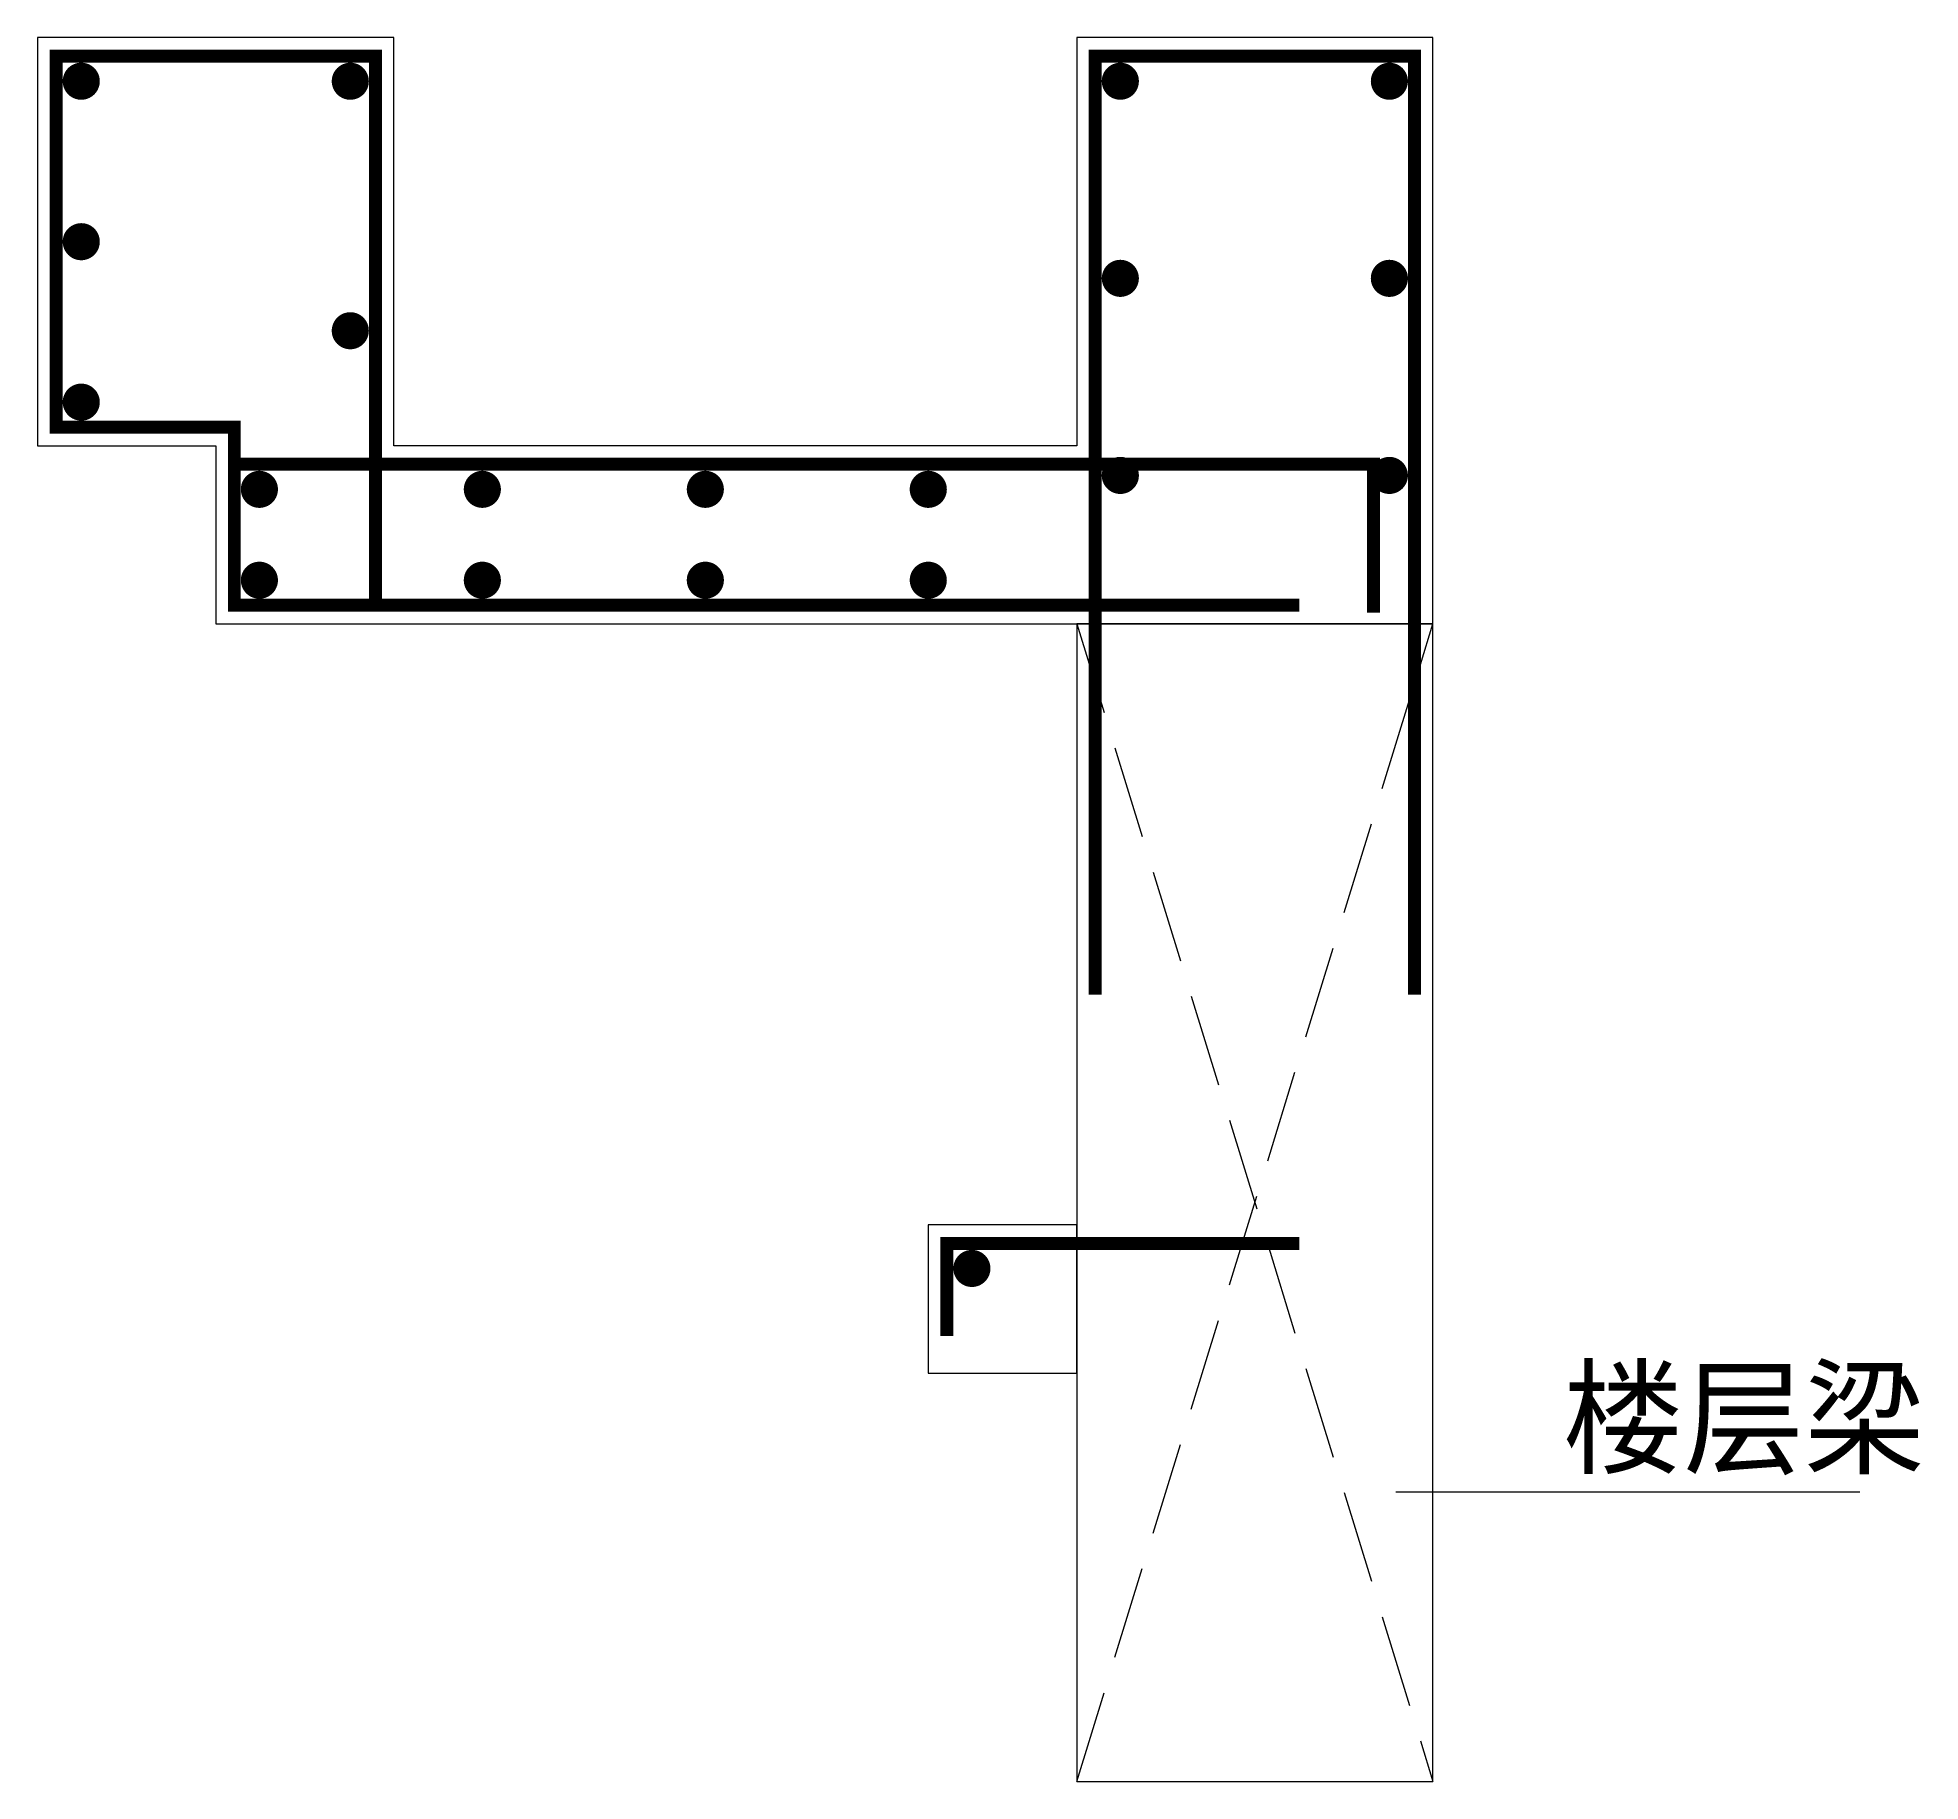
# Model space of a CAD drawing. Extents: x 0 to 5073, y -3600 to 1100.
import ezdxf

# ---------------------------------------------------------------- set-up
doc = ezdxf.new("R2010")
doc.units = 0
doc.header["$MEASUREMENT"] = 0
doc.linetypes.add('SD-SUPPORT-DASH', pattern=[0.35, 0.25, -0.1])
doc.layers.add('S-OTHER-THIN', color=3, linetype='Continuous', lineweight=0)
doc.layers.add('S-TEXT', color=7, linetype='Continuous', lineweight=0)
doc.layers.add('S-REIN', color=6, linetype='Continuous')
doc.layers.add('S-REIN-POINT', color=30, linetype='Continuous')

msp = doc.modelspace()

# ---------------------------------------------------------------- linework, layer by layer
at = {"layer": 'S-OTHER-THIN', "color": 7}
for p, q in [((960, 1100), (0, 1100)), ((0, 1100), (0, 0)), ((960, 0), (960, 1100)), ((3760, 1100), (2800, 1100)), ((2800, 1100), (2800, 0)), ((3760, -480), (3760, 1100)), ((0, 0), (480, 0)), ((480, 0), (480, -480)), ((2800, 0), (960, 0)), ((480, -480), (2800, -480)), ((2800, -480), (3760, -480)), ((2800, -2100), (2400, -2100)), ((2400, -2100), (2400, -2500)), ((2800, -2500), (2800, -2100)), ((2400, -2500), (2800, -2500)), ((3660, -2820), (4910, -2820))]:
    msp.add_line(p, q, dxfattribs=at)
at = {"layer": 'S-OTHER-THIN', "color": 7, "linetype": 'SD-SUPPORT-DASH', "ltscale": 1000}
for p, q in [((2800, -3600), (3760, -480)), ((2800, -480), (3760, -3600))]:
    msp.add_line(p, q, dxfattribs=at)
at = {"layer": 'S-OTHER-THIN', "color": 7}
msp.add_lwpolyline([(2800, -3600), (3760, -3600), (3760, -480), (2800, -480)], close=True, dxfattribs=at)
at = {"layer": 'S-REIN', "const_width": 35}
for points in [[(910, -430), (910, -50), (910, 1050), (50, 1050), (50, 50), (530, 50), (530, -430), (2750, -430), (2800, -430), (3400, -430)], [(2850, -1480), (2850, 1050), (3710, 1050), (3710, -1480)], [(3600, -450), (3600, -50), (2800, -50), (2750, -50), (910, -50), (530, -50)], [(3400, -2150), (2800, -2150), (2750, -2150), (2450, -2150), (2450, -2400)]]:
    msp.add_lwpolyline(points, dxfattribs=at)
at = {"layer": 'S-REIN-POINT', "const_width": 50}
for points in [[(142.5, 982.5, 1), (92.5, 982.5, 1)], [(867.5, 982.5, 1), (817.5, 982.5, 1)], [(2942.5, 982.5, 1), (2892.5, 982.5, 1)], [(3667.5, 982.5, 1), (3617.5, 982.5, 1)], [(142.5, 550, 1), (92.5, 550, 1)], [(2942.5, 451.2, 1), (2892.5, 451.2, 1)], [(3667.5, 451.2, 1), (3617.5, 451.2, 1)], [(867.5, 310, 1), (817.5, 310, 1)], [(142.5, 117.5, 1), (92.5, 117.5, 1)], [(2942.5, -80, 1), (2892.5, -80, 1)], [(3667.5, -80, 1), (3617.5, -80, 1)], [(622.5, -117.5, 1), (572.5, -117.5, 1)], [(1223.3, -117.5, 1), (1173.3, -117.5, 1)], [(1824.2, -117.5, 1), (1774.2, -117.5, 1)], [(2425, -117.5, 1), (2375, -117.5, 1)], [(622.5, -362.5, 1), (572.5, -362.5, 1)], [(1223.3, -362.5, 1), (1173.3, -362.5, 1)], [(1824.2, -362.5, 1), (1774.2, -362.5, 1)], [(2425, -362.5, 1), (2375, -362.5, 1)], [(2542.5, -2217.5, 1), (2492.5, -2217.5, 1)]]:
    msp.add_lwpolyline(points, format="xyb", close=True, dxfattribs=at)

# ---------------------------------------------------------------- texts
at = {"layer": 'S-TEXT', "color": 7}
msp.add_text('楼层梁', height=250, dxfattribs=at).set_placement((4110, -2745))

doc.saveas('drawing.dxf')
